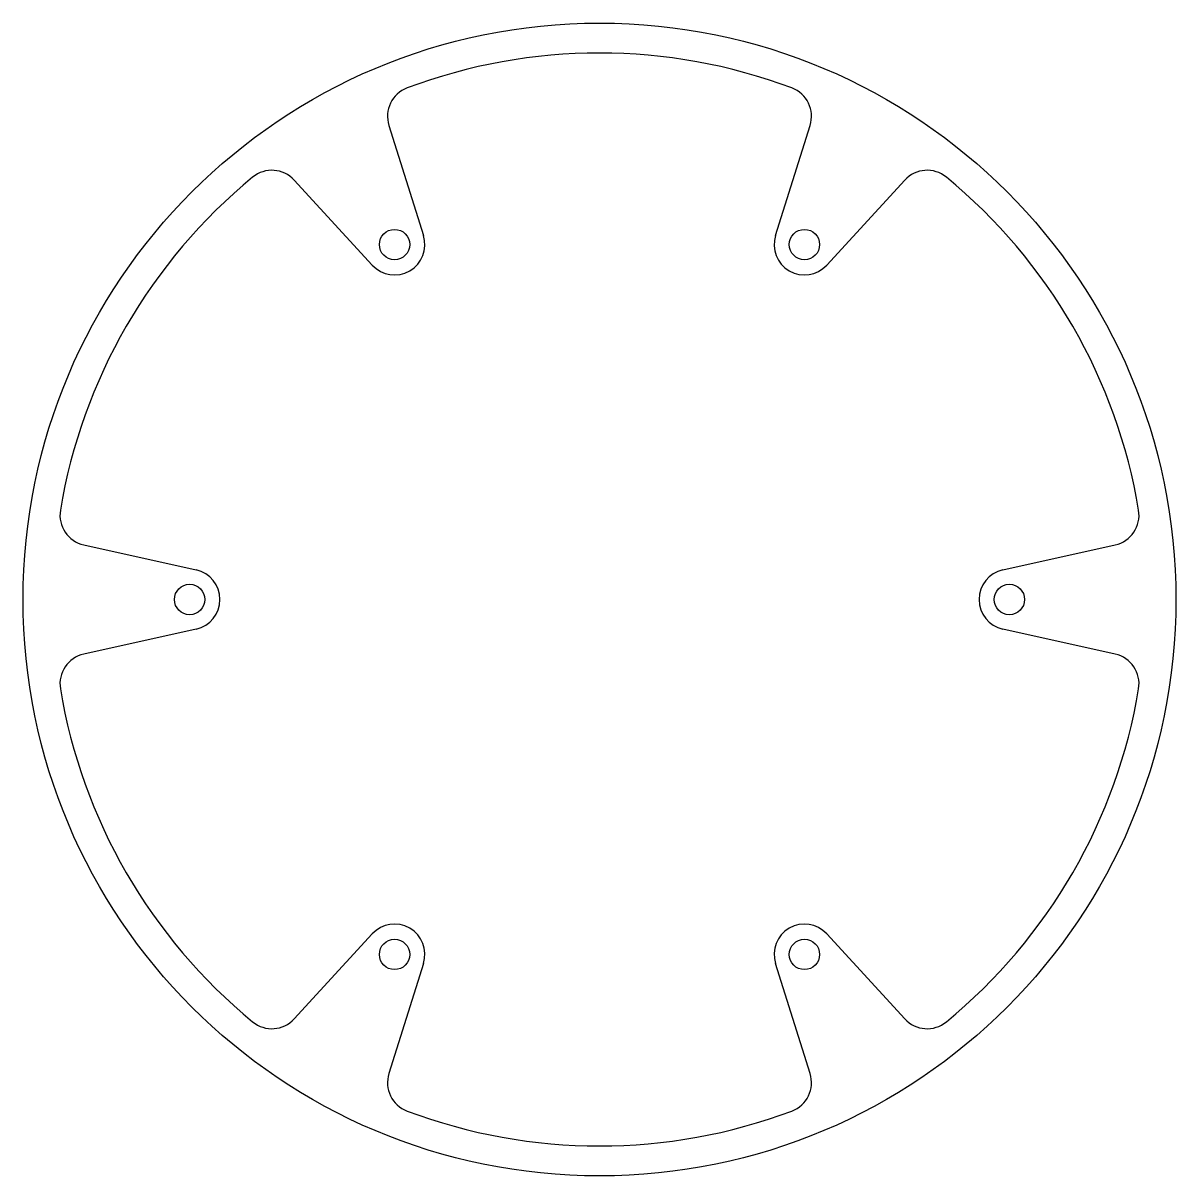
# Model space of a CAD drawing. Header units: metres. Extents: x -38 to 38, y -38 to 38.
import ezdxf

# ---------------------------------------------------------------- set-up
doc = ezdxf.new("R2010")
doc.units = ezdxf.units.M

msp = doc.modelspace()

# ---------------------------------------------------------------- linework, layer by layer
at = {"layer": 'PARAMETRIX'}
for p, q in [((-13.8711, 31.2254), (-11.5922, 23.983)), ((11.5922, 23.983), (13.8711, 31.2254)), ((-14.9738, 22.0307), (-20.1065, 27.6255)), ((20.1065, 27.6255), (14.9738, 22.0307)), ((-33.9776, 3.6), (-26.566, 1.9523)), ((26.566, 1.9523), (33.9776, 3.6)), ((-26.566, -1.9523), (-33.9776, -3.6)), ((33.9776, -3.6), (26.566, -1.9523)), ((-20.1065, -27.6255), (-14.9738, -22.0307)), ((14.9738, -22.0307), (20.1065, -27.6255)), ((-11.5922, -23.983), (-13.8711, -31.2254)), ((13.8711, -31.2254), (11.5922, -23.983))]:
    msp.add_line(p, q, dxfattribs=at)
for centre, radius in [((0, 0), 37.9731), ((-13.5, 23.3827), 1), ((13.5, 23.3827), 1), ((-27, 0), 1), ((27, 0), 1), ((-13.5, -23.3827), 1), ((13.5, -23.3827), 1)]:
    msp.add_circle(centre, radius, dxfattribs=at)
for centre, radius, start, end in [((0, 0), 36, 69.3987, 110.6013), ((-11.9634, 31.8257), 2, 110.6013, 197.4668), ((11.9634, 31.8257), 2, 342.5332, 69.3987), ((-21.5802, 26.2734), 2, 42.5332, 129.3987), ((21.5802, 26.2734), 2, 50.6013, 137.4668), ((0, 0), 36, 129.3987, 170.6013), ((0, 0), 36, 9.3987, 50.6013), ((-13.5, 23.3827), 2, 222.5332, 17.4668), ((13.5, 23.3827), 2, 162.5332, 317.4668), ((-33.5436, 5.5523), 2, 170.6013, 257.4668), ((33.5436, 5.5523), 2, 282.5332, 9.3987), ((-27, 0), 2, 282.5332, 77.4668), ((27, 0), 2, 102.5332, 257.4668), ((-33.5436, -5.5523), 2, 102.5332, 189.3987), ((33.5436, -5.5523), 2, 350.6013, 77.4668), ((0, 0), 36, 189.3987, 230.6013), ((0, 0), 36, 309.3987, 350.6013), ((-13.5, -23.3827), 2, 342.5332, 137.4668), ((13.5, -23.3827), 2, 42.5332, 197.4668), ((-21.5802, -26.2734), 2, 230.6013, 317.4668), ((21.5802, -26.2734), 2, 222.5332, 309.3987), ((-11.9634, -31.8257), 2, 162.5332, 249.3987), ((11.9634, -31.8257), 2, 290.6013, 17.4668), ((0, 0), 36, 249.3987, 290.6013)]:
    msp.add_arc(centre, radius, start, end, dxfattribs=at)

doc.saveas('drawing.dxf')
